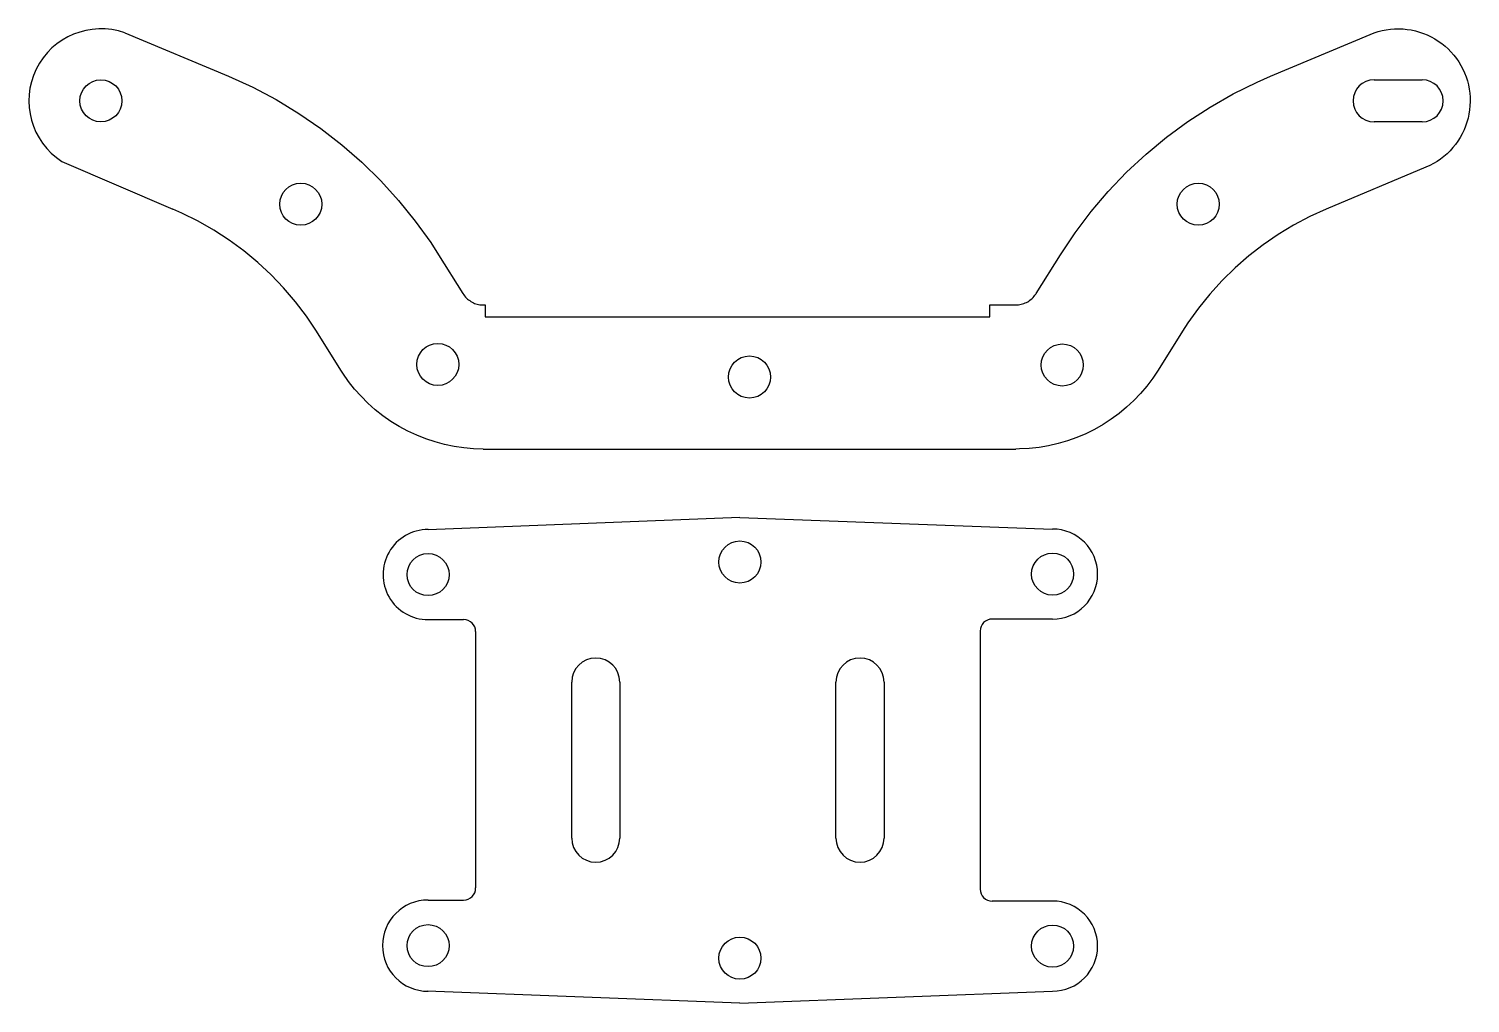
# Model space of a CAD drawing. Extents: x -7.5 to 7.5, y -13.7 to -3.6.
import ezdxf

# ---------------------------------------------------------------- set-up
doc = ezdxf.new("R2010")
doc.units = 0
doc.header["$MEASUREMENT"] = 0
doc.layers.add('CUT', color=7, linetype='CONTINUOUS')

msp = doc.modelspace()

# ---------------------------------------------------------------- linework, layer by layer
at = {"layer": 'CUT', "color": 7, "linetype": 'CONTINUOUS'}
for p, q in [((6.5, -3.601), (6.542, -3.587)), ((6.542, -3.587), (6.584, -3.576)), ((6.584, -3.576), (6.627, -3.568)), ((6.627, -3.568), (6.67, -3.562)), ((6.67, -3.562), (6.714, -3.559)), ((6.714, -3.559), (6.757, -3.558)), ((6.757, -3.558), (6.801, -3.559)), ((6.801, -3.559), (6.844, -3.564)), ((6.844, -3.564), (6.887, -3.57)), ((6.887, -3.57), (6.93, -3.58)), ((6.93, -3.58), (6.972, -3.591)), ((6.972, -3.591), (7.013, -3.605)), ((5.422, -4.052), (6.46, -3.616)), ((6.46, -3.616), (6.5, -3.601)), ((7.013, -3.605), (7.054, -3.622)), ((7.054, -3.622), (7.093, -3.641)), ((7.093, -3.641), (7.131, -3.662)), ((7.131, -3.662), (7.168, -3.685)), ((7.168, -3.685), (7.204, -3.71)), ((7.204, -3.71), (7.238, -3.738)), ((7.238, -3.738), (7.27, -3.767)), ((7.27, -3.767), (7.3, -3.798)), ((7.3, -3.798), (7.329, -3.831)), ((7.329, -3.831), (7.356, -3.866)), ((7.356, -3.866), (7.381, -3.902)), ((7.381, -3.902), (7.403, -3.939)), ((7.403, -3.939), (7.423, -3.978)), ((7.423, -3.978), (7.441, -4.017)), ((7.441, -4.017), (7.457, -4.058)), ((-5.422, -4.052), (-5.17, -4.167)), ((-5.17, -4.167), (-4.926, -4.295)), ((5.034, -4.236), (5.282, -4.114)), ((5.282, -4.114), (5.422, -4.052)), ((5.422, -4.052), (5.422, -4.052)), ((6.5, -4.089), (7, -4.089)), ((7.457, -4.058), (7.471, -4.1)), ((7.471, -4.1), (7.481, -4.142)), ((7.481, -4.142), (7.49, -4.185)), ((7.49, -4.185), (7.496, -4.228)), ((-4.926, -4.295), (-4.689, -4.438)), ((4.794, -4.373), (5.034, -4.236)), ((7.496, -4.228), (7.499, -4.271)), ((7.5, -4.315), (7.498, -4.359)), ((7.499, -4.271), (7.5, -4.315)), ((-4.689, -4.438), (-4.461, -4.595)), ((4.562, -4.523), (4.794, -4.373)), ((7.478, -4.488), (7.466, -4.53)), ((7.487, -4.445), (7.478, -4.488)), ((7.494, -4.402), (7.487, -4.445)), ((7.498, -4.359), (7.494, -4.402)), ((-4.461, -4.595), (-4.243, -4.764)), ((4.34, -4.686), (4.562, -4.523)), ((7, -4.527), (6.5, -4.527)), ((7.436, -4.611), (7.417, -4.651)), ((7.452, -4.571), (7.436, -4.611)), ((7.466, -4.53), (7.452, -4.571)), ((-4.243, -4.764), (-4.035, -4.946)), ((4.127, -4.863), (4.34, -4.686)), ((7.32, -4.795), (7.291, -4.828)), ((7.347, -4.761), (7.32, -4.795)), ((7.373, -4.726), (7.347, -4.761)), ((7.396, -4.689), (7.373, -4.726)), ((7.417, -4.651), (7.396, -4.689)), ((-4.035, -4.946), (-3.838, -5.139)), ((3.925, -5.051), (4.127, -4.863)), ((7.156, -4.938), (7.119, -4.961)), ((7.192, -4.914), (7.156, -4.938)), ((7.227, -4.887), (7.192, -4.914)), ((7.259, -4.858), (7.227, -4.887)), ((7.291, -4.828), (7.259, -4.858)), ((3.734, -5.251), (3.925, -5.051)), ((7.04, -4.999), (6.003, -5.435)), ((7.08, -4.981), (7.04, -4.999)), ((7.04, -4.999), (7.04, -4.999)), ((7.119, -4.961), (7.08, -4.981)), ((-3.838, -5.139), (-3.652, -5.344)), ((-3.652, -5.344), (-3.478, -5.559)), ((3.555, -5.461), (3.734, -5.251)), ((-5.907, -5.477), (-6.003, -5.435)), ((-6.003, -5.435), (-6.003, -5.435)), ((-5.738, -5.561), (-5.907, -5.477)), ((3.388, -5.682), (3.555, -5.461)), ((5.831, -5.513), (5.663, -5.602)), ((6.003, -5.435), (5.831, -5.513)), ((-5.573, -5.654), (-5.738, -5.561)), ((-5.415, -5.757), (-5.573, -5.654)), ((-3.478, -5.559), (-3.318, -5.784)), ((3.235, -5.912), (3.388, -5.682)), ((5.501, -5.699), (5.346, -5.806)), ((5.663, -5.602), (5.501, -5.699)), ((-5.262, -5.869), (-5.415, -5.757)), ((-3.318, -5.784), (-3.235, -5.912)), ((5.346, -5.806), (5.196, -5.922)), ((-5.117, -5.99), (-5.262, -5.869)), ((-4.978, -6.118), (-5.117, -5.99)), ((-3.235, -5.912), (-3.235, -5.912)), ((-3.235, -5.912), (-2.982, -6.315)), ((2.982, -6.315), (3.235, -5.912)), ((5.196, -5.922), (5.054, -6.046)), ((-4.848, -6.255), (-4.978, -6.118)), ((5.054, -6.046), (4.919, -6.179)), ((-4.725, -6.399), (-4.848, -6.255)), ((4.919, -6.179), (4.792, -6.319)), ((-4.611, -6.55), (-4.725, -6.399)), ((-2.982, -6.315), (-2.974, -6.328)), ((-2.974, -6.328), (-2.965, -6.339)), ((-2.965, -6.339), (-2.956, -6.35)), ((-2.956, -6.35), (-2.946, -6.361)), ((-2.946, -6.361), (-2.935, -6.371)), ((-2.935, -6.371), (-2.924, -6.38)), ((-2.924, -6.38), (-2.912, -6.388)), ((-2.912, -6.388), (-2.9, -6.396)), ((-2.9, -6.396), (-2.887, -6.404)), ((-2.887, -6.404), (-2.874, -6.41)), ((-2.874, -6.41), (-2.861, -6.416)), ((-2.861, -6.416), (-2.847, -6.421)), ((-2.847, -6.421), (-2.833, -6.425)), ((-2.833, -6.425), (-2.819, -6.428)), ((-2.819, -6.428), (-2.805, -6.43)), ((-2.805, -6.43), (-2.79, -6.432)), ((-2.79, -6.432), (-2.776, -6.433)), ((-2.776, -6.433), (-2.77, -6.433)), ((-2.77, -6.433), (-2.77, -6.433)), ((-2.77, -6.433), (-2.75, -6.433)), ((-2.75, -6.433), (-2.75, -6.558)), ((2.5, -6.558), (2.5, -6.433)), ((2.5, -6.433), (2.5, -6.433)), ((2.5, -6.433), (2.77, -6.433)), ((2.77, -6.433), (2.785, -6.432)), ((2.785, -6.432), (2.799, -6.431)), ((2.799, -6.431), (2.814, -6.429)), ((2.814, -6.429), (2.828, -6.426)), ((2.828, -6.426), (2.842, -6.422)), ((2.842, -6.422), (2.856, -6.418)), ((2.856, -6.418), (2.869, -6.412)), ((2.869, -6.412), (2.882, -6.406)), ((2.882, -6.406), (2.895, -6.399)), ((2.895, -6.399), (2.908, -6.392)), ((2.908, -6.392), (2.919, -6.383)), ((2.919, -6.383), (2.931, -6.374)), ((2.931, -6.374), (2.942, -6.365)), ((2.942, -6.365), (2.952, -6.354)), ((2.952, -6.354), (2.962, -6.343)), ((2.962, -6.343), (2.971, -6.332)), ((2.971, -6.332), (2.979, -6.32)), ((2.979, -6.32), (2.982, -6.315)), ((2.982, -6.315), (2.982, -6.315)), ((4.792, -6.319), (4.673, -6.466)), ((-4.506, -6.707), (-4.611, -6.55)), ((-2.75, -6.558), (-2.75, -6.558)), ((-2.75, -6.558), (2.5, -6.558)), ((4.673, -6.466), (4.563, -6.62)), ((-4.254, -7.111), (-4.506, -6.707)), ((4.506, -6.707), (4.254, -7.111)), ((4.563, -6.62), (4.506, -6.707)), ((4.506, -6.707), (4.506, -6.707)), ((-4.232, -7.144), (-4.254, -7.111)), ((-4.254, -7.111), (-4.254, -7.111)), ((-4.174, -7.228), (-4.232, -7.144)), ((4.197, -7.196), (4.136, -7.277)), ((4.254, -7.111), (4.197, -7.196)), ((-4.111, -7.308), (-4.174, -7.228)), ((-4.043, -7.384), (-4.111, -7.308)), ((4.136, -7.277), (4.07, -7.355)), ((-3.971, -7.456), (-4.043, -7.384)), ((-3.895, -7.523), (-3.971, -7.456)), ((3.925, -7.498), (3.847, -7.563)), ((4, -7.428), (3.925, -7.498)), ((4.07, -7.355), (4, -7.428)), ((-3.815, -7.586), (-3.895, -7.523)), ((-3.732, -7.645), (-3.815, -7.586)), ((-3.645, -7.698), (-3.732, -7.645)), ((3.765, -7.623), (3.679, -7.678)), ((3.847, -7.563), (3.765, -7.623)), ((-3.556, -7.747), (-3.645, -7.698)), ((-3.463, -7.79), (-3.556, -7.747)), ((-3.369, -7.827), (-3.463, -7.79)), ((3.499, -7.774), (3.406, -7.813)), ((3.591, -7.729), (3.499, -7.774)), ((3.679, -7.678), (3.591, -7.729)), ((-3.272, -7.859), (-3.369, -7.827)), ((-3.174, -7.886), (-3.272, -7.859)), ((-3.074, -7.906), (-3.174, -7.886)), ((-2.973, -7.921), (-3.074, -7.906)), ((-2.872, -7.93), (-2.973, -7.921)), ((-2.77, -7.933), (-2.872, -7.93)), ((2.81, -7.932), (2.77, -7.933)), ((2.77, -7.933), (2.77, -7.933)), ((2.911, -7.927), (2.81, -7.932)), ((3.013, -7.916), (2.911, -7.927)), ((3.113, -7.899), (3.013, -7.916)), ((3.212, -7.876), (3.113, -7.899)), ((3.31, -7.848), (3.212, -7.876)), ((3.406, -7.813), (3.31, -7.848)), ((-3.345, -8.771), (-0.1, -8.641))]:
    msp.add_line(p, q, dxfattribs=at)
at = {"layer": 'CUT', "color": 7, "linetype": 'CONTINUOUS', "ltscale": 12}
for p, q in [((-6.5, -3.601), (-5.422, -4.052)), ((-7.156, -4.938), (-6.003, -5.435)), ((-2.77, -7.933), (2.77, -7.933)), ((-0.1, -8.644), (3.154, -8.766)), ((-3.345, -9.709), (-2.975, -9.709)), ((3.154, -9.703), (2.525, -9.703)), ((-2.85, -9.834), (-2.85, -12.503)), ((2.4, -9.828), (2.4, -12.515)), ((-1.85, -11.984), (-1.85, -10.359)), ((-1.35, -10.359), (-1.35, -11.984)), ((0.9, -11.984), (0.9, -10.359)), ((1.4, -10.359), (1.4, -11.984)), ((-3.345, -12.628), (-2.975, -12.628)), ((3.154, -12.64), (2.525, -12.64)), ((-0.1, -13.702), (-3.355, -13.577)), ((-0.1, -13.702), (3.154, -13.577))]:
    msp.add_line(p, q, dxfattribs=at)
at = {"layer": 'CUT', "color": 7, "linetype": 'CONTINUOUS'}
for centre in [(-6.75, -4.308), (-4.67, -5.384), (4.67, -5.384), (-3.244, -7.052), (3.255, -7.058), (0, -7.183), (-0.1, -9.109), (-3.345, -9.24), (3.154, -9.235), (-3.345, -13.103), (3.154, -13.108), (-0.1, -13.234)]:
    msp.add_circle(centre, 0.219, dxfattribs=at)
at = {"layer": 'CUT', "color": 7, "linetype": 'CONTINUOUS', "ltscale": 12}
for centre, radius, start, end in [((-6.75, -4.308), 0.75, 70.5473, 237.214), ((6.5, -4.308), 0.219, 90, 270), ((7, -4.308), 0.219, 270, 450), ((-3.345, -9.24), 0.469, 89.9999, 270), ((3.154, -9.235), 0.469, 270, 450), ((-2.975, -9.834), 0.125, 0, 90), ((2.525, -9.828), 0.125, 90, 180), ((-1.6, -10.359), 0.25, 0, 180), ((1.15, -10.359), 0.25, 0, 180), ((-1.6, -11.984), 0.25, 180, 360), ((1.15, -11.984), 0.25, 180, 360), ((-2.975, -12.503), 0.125, 270, 360), ((2.525, -12.515), 0.125, 180, 270), ((-3.345, -13.103), 0.475, 90, 270), ((3.154, -13.108), 0.469, 270, 450)]:
    msp.add_arc(centre, radius, start, end, dxfattribs=at)

doc.saveas('drawing.dxf')
